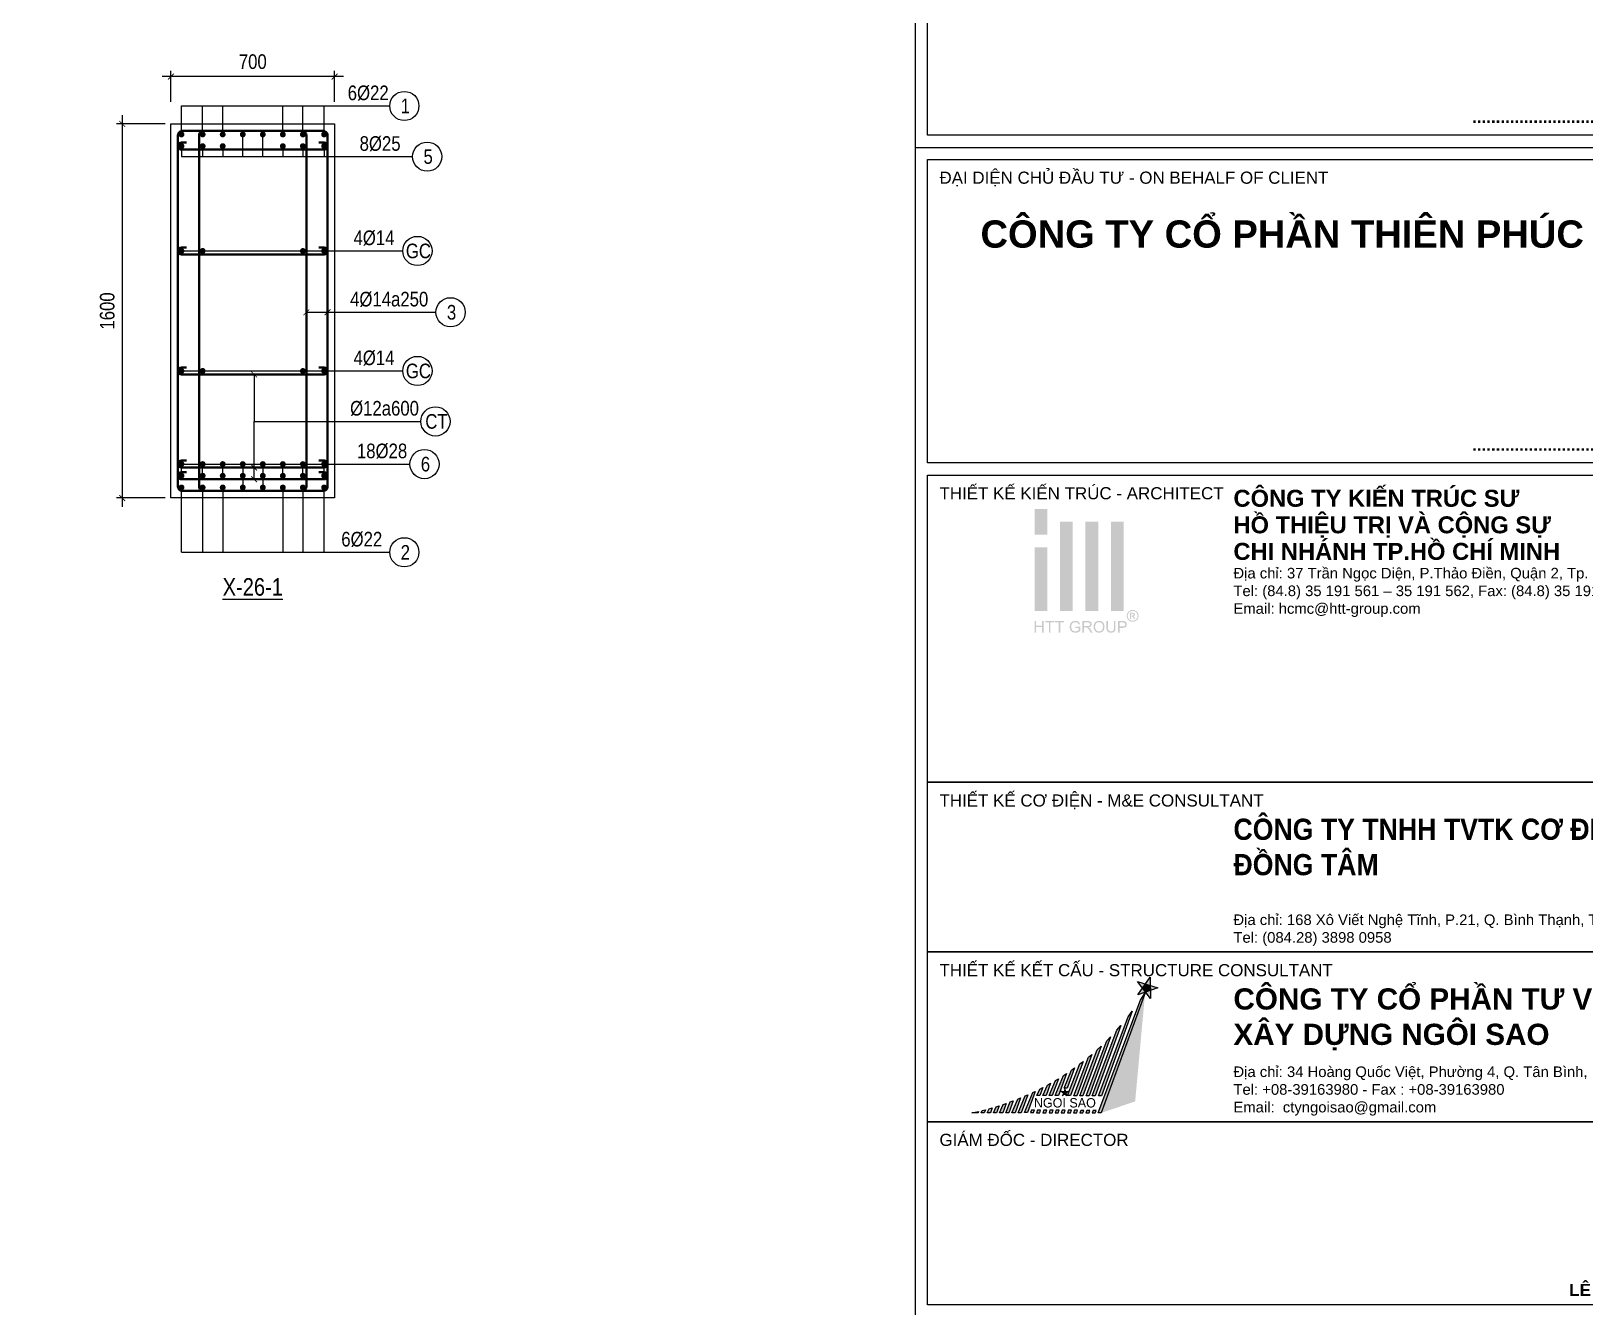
# Model space of a CAD drawing. Header units: millimetres. Extents: x 3014920 to 3563667, y -1638653 to -1356471.
# Drawn here: x 3403275 to 3409919, y -1595328 to -1589871 of the extents above; entities that cross this region are included whole.
import ezdxf
from ezdxf.enums import TextEntityAlignment as Align
from ezdxf.xclip import XClip

# ---------------------------------------------------------------- set-up
doc = ezdxf.new("R2010")
doc.units = ezdxf.units.MM
doc.header["$MEASUREMENT"] = 0
doc.header["$XCLIPFRAME"] = 0
doc.header["$PDMODE"] = 2
doc.linetypes.add('HIDDEN', pattern=[0.375, 0.25, -0.125])
doc.layers.get('0').update_dxf_attribs({"lineweight": 9})
doc.layers.get('Defpoints').update_dxf_attribs({"color": 10, "lineweight": 0})
for name, color, linetype, lineweight in [('CDAI', 21, 'Continuous', 40), ('CTHEP', 50, 'Continuous', 50), ('DBAO', 90, 'Continuous', 13), ('DGIONG', 130, 'Continuous', 13), ('KTH', 154, 'Continuous', 9), ('Net khuat', 8, 'HIDDEN', 13), ('TEXT', 7, 'Continuous', 15)]:
    doc.layers.add(name, color=color, linetype=linetype, lineweight=lineweight)
doc.layers.add('CHG_XX_Khung ten$0$A1 BORDER$0$DGIONG', color=7, linetype='Continuous', lineweight=13, true_color=0x29ffff)
doc.layers.add('CHG_XX_Khung ten$0$A1 BORDER$0$STICK', color=7, linetype='Continuous', lineweight=9, true_color=0xe60000)
doc.styles.add('CHG_XX_Khung ten$0$A1 BORDER$0$ARIAL', font='arial.ttf')
doc.styles.add('CHG_XX_Khung ten$0$A1 BORDER$0$Arial - Bold', font='arialbd.ttf', dxfattribs={"height": 2.5})
doc.styles.add('CHG_XX_Khung ten$0$A1 BORDER$0$Star-AvoBold', font='VAVOB_0.TTF')
doc.styles.add('CHG_XX_Khung ten$0$A1 BORDER$0$Title Block DD$0$ARIAL', font='arial.ttf')
doc.styles.add('CHG_XX_Khung ten$0$A1 BORDER$0$Title Block DD$0$Arial - Bold', font='arialbd.ttf', dxfattribs={"height": 2.5})
doc.styles.add('CHG_XX_Khung ten$0$Arial - Bold', font='arialbd.ttf')
doc.styles.add('CHG_XX_Khung ten$0$title block pccc$0$ARIAL', font='arial.ttf')
doc.styles.add('Star-HelCon', font='VHELVCN_0.TTF')
doc.styles.add('TTP-HelCon', font='VHELVCN_0.TTF')
doc.dimstyles.new('TTP-25', dxfattribs={"dimscale": 25, "dimtxt": 2.5, "dimasz": 1, "dimexe": 1, "dimexo": 1, "dimgap": 0.09, "dimtad": 0, "dimdec": 4, "dimrnd": 1, "dimzin": 9, "dimdsep": 46, "dimtxsty": 'TTP-HelCon', "dimblk": 'ARCHTICK', "dimcen": 0.09, "dimdle": 1.5, "dimclrd": 256, "dimclre": 256, "dimclrt": 7, "dimadec": 0, "dimazin": 0, "dimtfac": 1, "dimtdec": 4, "dimtmove": 0, "dimatfit": 3, "dimldrblk": 'ARCHTICK', "dimfxl": 1, "dimtvp": 1, "dimtolj": 1, "dimtzin": 0, "dimarcsym": 0})

# ---------------------------------------------------------------- blocks, each defined once
blk = doc.blocks.new('_ArchTick')
at = {"color": 0, "linetype": 'ByBlock', "const_width": 0.15}
blk.add_lwpolyline([(-0.5, -0.5), (0.5, 0.5)], dxfattribs=at)
blk = doc.blocks.new('*D31')
at = {"layer": 'Defpoints', "color": 0, "ltscale": 500, "transparency": 16777216}
for p in [(3403872.9, -1590268.1), (3403664.7, -1591868.1), (3403872.9, -1591868.1)]:
    blk.add_point(p, dxfattribs=at)
at = {"layer": 'KTH', "lineweight": -2, "ltscale": 500, "transparency": 16777216}
for p, q in [((3403664.7, -1590230.6), (3403664.7, -1591905.6)), ((3403847.9, -1590268.1), (3403639.7, -1590268.1)), ((3403847.9, -1591868.1), (3403639.7, -1591868.1))]:
    blk.add_line(p, q, dxfattribs=at)
at = {"layer": 'KTH', "lineweight": -2, "ltscale": 500, "transparency": 16777216, "xscale": 25, "yscale": 25, "zscale": 25}
for p, rotation in [((3403664.7, -1590268.1), 90), ((3403664.7, -1591868.1), 270)]:
    blk.add_blockref('_ArchTick', p, dxfattribs=dict(at, rotation=rotation))
at = {"layer": 'KTH', "color": 7, "ltscale": 500, "transparency": 16777216, "insert": (3403600.8, -1591068.1), "char_height": 62.5, "attachment_point": 5, "rotation": 90, "style": 'TTP-HelCon'}
blk.add_mtext('\\A1;1600', dxfattribs=at)
blk = doc.blocks.new('*D32')
at = {"layer": 'Defpoints', "color": 0, "ltscale": 500, "transparency": 16777216}
for p in [(3403872.9, -1590065.8), (3403872.9, -1590199.1), (3404572.9, -1590199.1)]:
    blk.add_point(p, dxfattribs=at)
at = {"layer": 'KTH', "lineweight": -2, "ltscale": 500, "transparency": 16777216}
for p, q in [((3404610.4, -1590065.8), (3403835.4, -1590065.8)), ((3403872.9, -1590174.1), (3403872.9, -1590040.8)), ((3404572.9, -1590174.1), (3404572.9, -1590040.8))]:
    blk.add_line(p, q, dxfattribs=at)
at = {"layer": 'KTH', "lineweight": -2, "ltscale": 500, "transparency": 16777216, "xscale": 25, "yscale": 25, "zscale": 25, "rotation": 180}
blk.add_blockref('_ArchTick', (3403872.9, -1590065.8), dxfattribs=at)
at = {"layer": 'KTH', "lineweight": -2, "ltscale": 500, "transparency": 16777216, "xscale": 25, "yscale": 25, "zscale": 25}
blk.add_blockref('_ArchTick', (3404572.9, -1590065.8), dxfattribs=at)
at = {"layer": 'KTH', "color": 7, "ltscale": 500, "transparency": 16777216, "insert": (3404222.9, -1590002), "char_height": 62.5, "attachment_point": 5, "style": 'TTP-HelCon'}
blk.add_mtext('\\A1;700', dxfattribs=at)
blk = doc.blocks.new('*D1382')
at = {"layer": 'Defpoints', "color": 0, "transparency": 16777216}
for p in [(11800, -2475), (21300, -2475), (11800, -2675)]:
    blk.add_point(p, dxfattribs=at)
at = {"layer": 'KTH', "lineweight": -2, "transparency": 16777216}
for p, q in [((11800, -2500), (11800, -2700)), ((21300, -2500), (21300, -2700)), ((21337.5, -2675), (11762.5, -2675))]:
    blk.add_line(p, q, dxfattribs=at)
at = {"layer": 'KTH', "lineweight": -2, "transparency": 16777216, "xscale": 25, "yscale": 25, "zscale": 25, "rotation": 180}
blk.add_blockref('_ArchTick', (11800, -2675), dxfattribs=at)
at = {"layer": 'KTH', "lineweight": -2, "transparency": 16777216, "xscale": 25, "yscale": 25, "zscale": 25}
blk.add_blockref('_ArchTick', (21300, -2675), dxfattribs=at)
at = {"layer": 'KTH', "color": 7, "transparency": 16777216, "insert": (16550, -2611.2), "char_height": 62.5, "attachment_point": 5, "style": 'TTP-HelCon'}
blk.add_mtext('\\A1;9500', dxfattribs=at)
blk = doc.blocks.new('*D1393')
at = {"layer": 'Defpoints', "color": 0, "transparency": 16777216}
for p in [(29574.8, -1124), (31324.8, -1124), (29574.8, -1321.1)]:
    blk.add_point(p, dxfattribs=at)
at = {"layer": 'KTH', "lineweight": -2, "transparency": 16777216}
for p, q in [((29574.8, -1149), (29574.8, -1346.1)), ((31324.8, -1149), (31324.8, -1346.1)), ((31362.3, -1321.1), (29537.3, -1321.1))]:
    blk.add_line(p, q, dxfattribs=at)
at = {"layer": 'KTH', "lineweight": -2, "transparency": 16777216, "xscale": 25, "yscale": 25, "zscale": 25, "rotation": 180}
blk.add_blockref('_ArchTick', (29574.8, -1321.1), dxfattribs=at)
at = {"layer": 'KTH', "lineweight": -2, "transparency": 16777216, "xscale": 25, "yscale": 25, "zscale": 25}
blk.add_blockref('_ArchTick', (31324.8, -1321.1), dxfattribs=at)
at = {"layer": 'KTH', "color": 7, "transparency": 16777216, "insert": (30449.8, -1251.2), "char_height": 62.5, "attachment_point": 5, "style": 'TTP-HelCon'}
blk.add_mtext('\\A1;6Þ14a250-3', dxfattribs=at)
blk = doc.blocks.new('CHG_XX_Khung ten$0$A1 BORDER$0$HTT-Logo')
at = {"true_color": 0x134fb3}
h = blk.add_hatch(color=154, dxfattribs=at)
h.paths.add_polyline_path([(3, 29.1), (0, 29.1), (0, 23.1), (3, 23.1)])
h.paths.add_polyline_path([(3, 20.1), (0, 20.1), (0, 5.1), (3, 5.1)])
h.paths.add_polyline_path([(9, 26.1), (6, 26.1), (6, 5.1), (9, 5.1)])
h.paths.add_polyline_path([(15, 26.1), (12, 26.1), (12, 5.1), (15, 5.1)])
h.paths.add_polyline_path([(21, 26.1), (18, 26.1), (18, 5.1), (21, 5.1)])
h.paths.add_polyline_path([(2.12, 2.7), (1.76, 2.7), (1.76, 1.59), (0.36, 1.59), (0.36, 2.7), (0, 2.7), (0, 0), (0.36, 0), (0.36, 1.27), (1.76, 1.27), (1.76, 0), (2.12, 0)])
h.paths.add_polyline_path([(4.65, 2.7), (2.51, 2.7), (2.51, 2.38), (3.4, 2.38), (3.4, 0), (3.76, 0), (3.76, 2.38), (4.65, 2.38)])
h.paths.add_polyline_path([(6.95, 2.7), (4.81, 2.7), (4.81, 2.38), (5.7, 2.38), (5.7, 0), (6.06, 0), (6.06, 2.38), (6.95, 2.38)])
h.paths.add_polyline_path([(8.64, 1.36), (8.64, 1.41), (8.66, 1.58), (8.69, 1.75), (8.75, 1.9), (8.81, 2.03), (8.92, 2.17), (9.05, 2.28), (9.2, 2.37), (9.29, 2.39), (9.45, 2.43), (9.65, 2.44), (9.84, 2.42), (10, 2.37), (10.14, 2.29), (10.26, 2.18), (10.34, 2.03), (10.41, 1.86), (10.73, 1.95), (10.68, 2.11), (10.61, 2.26), (10.53, 2.39), (10.45, 2.47), (10.31, 2.57), (10.16, 2.65), (10.13, 2.66), (9.97, 2.71), (9.8, 2.74), (9.63, 2.75), (9.55, 2.74), (9.38, 2.73), (9.21, 2.7), (9.06, 2.65), (8.91, 2.58), (8.88, 2.56), (8.75, 2.47), (8.63, 2.36), (8.53, 2.23), (8.44, 2.07), (8.41, 1.99), (8.35, 1.84), (8.31, 1.68), (8.28, 1.51), (8.27, 1.34), (8.28, 1.26), (8.29, 1.09), (8.32, 0.92), (8.38, 0.77), (8.44, 0.62), (8.46, 0.58), (8.55, 0.44), (8.66, 0.32), (8.79, 0.21), (8.93, 0.12), (9, 0.09), (9.15, 0.03), (9.31, -0.01), (9.48, -0.04), (9.65, -0.05), (9.73, -0.04), (9.9, -0.03), (10.07, 0.01), (10.23, 0.06), (10.34, 0.11), (10.48, 0.18), (10.63, 0.27), (10.77, 0.38), (10.77, 1.38), (9.63, 1.38), (9.63, 1.06), (10.42, 1.06), (10.42, 0.56), (10.39, 0.53), (10.26, 0.45), (10.09, 0.37), (9.96, 0.32), (9.8, 0.29), (9.63, 0.28), (9.62, 0.28), (9.45, 0.29), (9.28, 0.33), (9.12, 0.4), (8.97, 0.49), (8.86, 0.61), (8.77, 0.75), (8.73, 0.85), (8.68, 1), (8.65, 1.17)])
h.paths.add_polyline_path([(13.16, 1.39), (13.28, 1.48), (13.3, 1.51), (13.39, 1.64), (13.44, 1.79), (13.46, 1.96), (13.46, 2.06), (13.42, 2.22), (13.35, 2.37), (13.31, 2.43), (13.19, 2.55), (13.05, 2.63), (13.01, 2.64), (12.87, 2.67), (12.7, 2.69), (12.5, 2.7), (11.3, 2.7), (11.3, 0), (11.66, 0), (11.66, 1.2), (12.07, 1.2), (12.11, 1.2), (12.28, 1.19), (12.44, 1.11), (12.49, 1.07), (12.62, 0.93), (12.67, 0.86), (12.77, 0.73), (12.88, 0.56), (13.23, 0), (13.68, 0), (13.21, 0.73), (13.13, 0.85), (13.03, 0.98), (12.92, 1.09), (12.86, 1.14), (12.7, 1.23), (12.86, 1.26), (13.03, 1.31)])
h.paths.add_polyline_path([(11.66, 1.51), (11.66, 2.4), (12.51, 2.4), (12.67, 2.39), (12.83, 2.35), (12.97, 2.27), (13.06, 2.13), (13.09, 1.96), (13.08, 1.87), (13.02, 1.72), (12.96, 1.64), (12.8, 1.55), (12.62, 1.52), (12.43, 1.51)], flags=16)
h.paths.add_polyline_path([(16.49, 1.43), (16.48, 1.6), (16.44, 1.77), (16.4, 1.92), (16.34, 2.07), (16.33, 2.09), (16.24, 2.23), (16.14, 2.36), (16.02, 2.47), (15.88, 2.57), (15.85, 2.59), (15.7, 2.66), (15.54, 2.71), (15.38, 2.74), (15.2, 2.75), (15.15, 2.75), (14.98, 2.73), (14.82, 2.7), (14.66, 2.64), (14.52, 2.57), (14.39, 2.48), (14.27, 2.37), (14.18, 2.26), (14.1, 2.14), (14.03, 2), (13.98, 1.84), (13.94, 1.68), (13.92, 1.5), (13.91, 1.31), (13.91, 1.29), (13.92, 1.12), (13.95, 0.96), (14, 0.8), (14.07, 0.64), (14.07, 0.62), (14.16, 0.48), (14.26, 0.35), (14.38, 0.23), (14.52, 0.14), (14.56, 0.12), (14.71, 0.04), (14.86, -0.01), (15.03, -0.04), (15.2, -0.05), (15.21, -0.05), (15.38, -0.03), (15.55, 0), (15.7, 0.05), (15.86, 0.12), (15.87, 0.13), (16.01, 0.22), (16.13, 0.33), (16.24, 0.46), (16.33, 0.61), (16.36, 0.69), (16.42, 0.84), (16.46, 1), (16.48, 1.17), (16.49, 1.35)])
h.paths.add_polyline_path([(14.28, 1.45), (14.3, 1.64), (14.34, 1.81), (14.4, 1.95), (14.47, 2.08), (14.57, 2.2), (14.73, 2.32), (14.88, 2.38), (15.04, 2.43), (15.21, 2.44), (15.38, 2.42), (15.54, 2.38), (15.69, 2.31), (15.82, 2.2), (15.93, 2.07), (16.01, 1.93), (16.04, 1.85), (16.09, 1.7), (16.12, 1.53), (16.12, 1.32), (16.11, 1.12), (16.08, 0.95), (16.03, 0.79), (15.96, 0.66), (15.86, 0.54), (15.8, 0.48), (15.67, 0.38), (15.53, 0.32), (15.37, 0.27), (15.2, 0.26), (15.12, 0.26), (14.95, 0.29), (14.8, 0.35), (14.67, 0.43), (14.54, 0.54), (14.45, 0.66), (14.37, 0.8), (14.32, 0.95), (14.29, 1.12), (14.28, 1.31)], flags=16)
h.paths.add_polyline_path([(17.31, 2.7), (16.96, 2.7), (16.96, 1.12), (16.96, 0.93), (16.98, 0.75), (17.02, 0.6), (17.06, 0.46), (17.07, 0.44), (17.15, 0.3), (17.27, 0.18), (17.4, 0.08), (17.51, 0.03), (17.67, -0.01), (17.84, -0.04), (18.02, -0.05), (18.2, -0.04), (18.37, -0.01), (18.52, 0.04), (18.66, 0.1), (18.68, 0.12), (18.81, 0.22), (18.91, 0.35), (18.99, 0.49), (19.02, 0.61), (19.06, 0.76), (19.07, 0.94), (19.08, 1.14), (19.08, 2.7), (18.72, 2.7), (18.72, 1.14), (18.72, 1.06), (18.71, 0.86), (18.68, 0.69), (18.62, 0.55), (18.55, 0.45), (18.49, 0.4), (18.36, 0.33), (18.19, 0.29), (17.99, 0.28), (17.92, 0.28), (17.75, 0.31), (17.6, 0.37), (17.46, 0.48), (17.38, 0.63), (17.34, 0.77), (17.32, 0.94), (17.31, 1.14)])
h.paths.add_polyline_path([(21.42, 1.25), (21.52, 1.34), (21.6, 1.45), (21.67, 1.59), (21.72, 1.75), (21.73, 1.92), (21.73, 1.97), (21.71, 2.13), (21.65, 2.29), (21.56, 2.44), (21.44, 2.55), (21.42, 2.56), (21.27, 2.63), (21.1, 2.67), (21.05, 2.68), (20.89, 2.7), (20.69, 2.7), (19.67, 2.7), (19.67, 0), (20.03, 0), (20.03, 1.1), (20.72, 1.1), (20.76, 1.1), (20.96, 1.11), (21.14, 1.14), (21.29, 1.19)])
h.paths.add_polyline_path([(20.03, 1.42), (20.03, 2.38), (20.72, 2.38), (20.93, 2.37), (21.06, 2.36), (21.16, 2.31), (21.28, 2.2), (21.34, 2.08), (21.37, 1.91), (21.36, 1.82), (21.31, 1.67), (21.22, 1.54), (21.09, 1.47), (20.93, 1.43), (20.73, 1.42)], flags=16)
h.paths.add_polyline_path([(23.87, 2.76), (24.01, 2.85), (24.13, 2.96), (24.24, 3.09), (24.33, 3.24), (24.35, 3.28), (24.42, 3.44), (24.47, 3.6), (24.5, 3.76), (24.51, 3.93), (24.51, 3.98), (24.49, 4.15), (24.46, 4.31), (24.4, 4.47), (24.33, 4.62), (24.29, 4.69), (24.19, 4.82), (24.08, 4.94), (23.95, 5.05), (23.81, 5.14), (23.77, 5.16), (23.61, 5.23), (23.45, 5.28), (23.29, 5.31), (23.12, 5.32), (23.08, 5.31), (22.92, 5.3), (22.76, 5.27), (22.6, 5.21), (22.44, 5.14), (22.38, 5.1), (22.24, 5.01), (22.12, 4.89), (22.01, 4.77), (21.92, 4.62), (21.89, 4.57), (21.82, 4.41), (21.77, 4.25), (21.74, 4.09), (21.73, 3.93), (21.73, 3.87), (21.75, 3.71), (21.79, 3.55), (21.84, 3.39), (21.92, 3.24), (21.95, 3.18), (22.05, 3.04), (22.16, 2.92), (22.29, 2.81), (22.43, 2.72), (22.48, 2.7), (22.64, 2.63), (22.79, 2.58), (22.96, 2.55), (23.12, 2.54), (23.18, 2.54), (23.34, 2.55), (23.5, 2.59), (23.66, 2.65), (23.82, 2.72)])
h.paths.add_polyline_path([(22.55, 2.92), (22.45, 2.98), (22.32, 3.09), (22.21, 3.21), (22.12, 3.35), (22.07, 3.44), (22.01, 3.6), (21.98, 3.76), (21.96, 3.93), (21.97, 4.03), (22, 4.19), (22.05, 4.35), (22.12, 4.51), (22.18, 4.61), (22.29, 4.73), (22.41, 4.85), (22.56, 4.94), (22.64, 4.98), (22.8, 5.04), (22.96, 5.07), (23.12, 5.09), (23.21, 5.08), (23.37, 5.06), (23.53, 5.01), (23.69, 4.94), (23.79, 4.88), (23.92, 4.77), (24.03, 4.65), (24.13, 4.51), (24.17, 4.41), (24.23, 4.25), (24.27, 4.09), (24.28, 3.93), (24.28, 3.83), (24.25, 3.67), (24.2, 3.51), (24.13, 3.35), (24.07, 3.25), (23.96, 3.13), (23.84, 3.01), (23.7, 2.92), (23.61, 2.87), (23.45, 2.81), (23.29, 2.78), (23.12, 2.77), (23.02, 2.77), (22.86, 2.8), (22.7, 2.85)], flags=16)
h.paths.add_polyline_path([(22.51, 3.16), (22.51, 4.65), (23.03, 4.65), (23.23, 4.64), (23.4, 4.62), (23.55, 4.52), (23.6, 4.47), (23.66, 4.31), (23.67, 4.25), (23.64, 4.09), (23.55, 3.96), (23.42, 3.87), (23.24, 3.82), (23.37, 3.75), (23.46, 3.64), (23.57, 3.47), (23.77, 3.16), (23.47, 3.16), (23.34, 3.39), (23.23, 3.58), (23.14, 3.7), (23.09, 3.74), (22.94, 3.79), (22.9, 3.79), (22.76, 3.79), (22.76, 3.16)], flags=0)
h.paths.add_polyline_path([(22.76, 4), (22.76, 4.45), (23.03, 4.45), (23.13, 4.45), (23.27, 4.42), (23.37, 4.35), (23.41, 4.21), (23.33, 4.06), (23.24, 4.02), (23.05, 4)], flags=0)
blk = doc.blocks.new('CHG_XX_Khung ten')
at = {"layer": 'CHG_XX_Khung ten$0$A1 BORDER$0$DGIONG'}
h = blk.add_hatch(color=256, dxfattribs=at)
h.paths.add_polyline_path([(724.94, 283.19), (724.15, 281.97), (717.19, 263.38), (717.7, 263.38)])
h.paths.add_polyline_path([(722.81, 280.17), (722.1, 279.22), (717.21, 266.21), (717.72, 266.21)], flags=17)
h.paths.add_polyline_path([(720.93, 277.8), (720.27, 277.04), (716.19, 266.22), (716.7, 266.22)])
h.paths.add_polyline_path([(719.23, 275.93), (718.6, 275.29), (715.18, 266.22), (715.69, 266.22)])
h.paths.add_polyline_path([(717.65, 274.38), (717.03, 273.81), (714.16, 266.22), (714.67, 266.22)])
h.paths.add_polyline_path([(716.14, 273.03), (715.61, 272.59), (713.15, 266.22), (713.66, 266.22)])
h.paths.add_polyline_path([(714.69, 271.86), (714.17, 271.45), (712.13, 266.23), (712.64, 266.23)])
h.paths.add_polyline_path([(713.29, 270.81), (712.76, 270.43), (711.57, 267.46), (712.07, 267.47)])
h.paths.add_polyline_path([(710.1, 266.23), (710.61, 266.24), (711.93, 269.87), (711.48, 269.56)])
h.paths.add_polyline_path([(710.61, 269.02), (710.13, 268.73), (709.08, 266.24), (709.59, 266.24)])
h.paths.add_polyline_path([(709.31, 268.26), (708.82, 267.97), (708.07, 266.24), (708.58, 266.24)])
h.paths.add_polyline_path([(708.04, 267.56), (707.54, 267.3), (707.05, 266.25), (707.56, 266.25)])
h.paths.add_polyline_path([(716.84, 263.8), (716.33, 263.8), (716.18, 263.38), (716.69, 263.38)])
h.paths.add_polyline_path([(715.67, 263.39), (715.82, 263.8), (715.32, 263.8), (715.16, 263.39)])
h.paths.add_polyline_path([(714.15, 263.39), (714.65, 263.39), (714.8, 263.8), (714.3, 263.8)])
h.paths.add_polyline_path([(713.13, 263.39), (713.64, 263.4), (713.79, 263.81), (713.28, 263.81)])
h.paths.add_polyline_path([(712.77, 263.81), (712.27, 263.81), (712.11, 263.39), (712.62, 263.4)])
h.paths.add_polyline_path([(711.25, 263.81), (711.1, 263.4), (711.61, 263.4), (711.76, 263.81)])
h.paths.add_polyline_path([(710.59, 263.4), (710.74, 263.82), (710.24, 263.82), (710.08, 263.4)])
h.paths.add_polyline_path([(709.73, 263.82), (709.22, 263.82), (709.07, 263.41), (709.57, 263.41)])
h.paths.add_polyline_path([(708.71, 263.82), (708.21, 263.82), (708.05, 263.41), (708.56, 263.41)])
h.paths.add_polyline_path([(707.54, 263.41), (707.69, 263.83), (707.19, 263.83), (707.03, 263.41)])
h.paths.add_polyline_path([(706.68, 263.83), (706.17, 263.83), (706.02, 263.42), (706.53, 263.42)])
h.paths.add_polyline_path([(705, 263.42), (705.51, 263.42), (706.79, 266.93), (706.4, 266.74)])
h.paths.add_polyline_path([(703.97, 263.37), (704.48, 263.37), (705.57, 266.36), (705.14, 266.17)])
h.paths.add_polyline_path([(704.36, 265.84), (703.91, 265.65), (702.96, 263.38), (703.46, 263.38)])
h.paths.add_polyline_path([(703.17, 265.37), (702.69, 265.19), (701.94, 263.38), (702.45, 263.38)])
h.paths.add_polyline_path([(702, 264.94), (701.5, 264.77), (700.92, 263.38), (701.43, 263.38)])
h.paths.add_polyline_path([(700.84, 264.56), (700.33, 264.4), (699.91, 263.39), (700.42, 263.39)])
h.paths.add_polyline_path([(699.7, 264.21), (699.18, 264.06), (698.89, 263.39), (699.4, 263.39)])
h.paths.add_polyline_path([(698.57, 263.9), (698.04, 263.77), (697.87, 263.38), (698.38, 263.39)])
h.paths.add_polyline_path([(697.37, 263.39), (697.45, 263.63), (696.91, 263.51), (696.35, 263.38)])
blk.add_hatch(color=256, dxfattribs=at).paths.add_polyline_path([(724.92, 283.21), (717.68, 263.38), (723.28, 265.27)])
at = {"layer": 'CHG_XX_Khung ten$0$A1 BORDER$0$STICK'}
for points in [[(723.71, 282.88), (725.74, 285.75), (725.8, 282.26), (723.67, 285.06), (727.02, 284.03)], [(725.76, 284.41), (724.96, 284.66), (724.49, 283.98), (724.99, 283.32), (725.77, 283.6)], [(711.25, 266.22), (711.64, 267.39), (712.01, 266.22), (711.02, 266.95), (712.24, 266.93)], [(711.87, 266.67), (711.78, 266.94), (711.49, 266.94), (711.4, 266.67), (711.63, 266.5)]]:
    blk.add_hatch(color=256, dxfattribs=at).paths.add_polyline_path(points)
for p, q in [((687, 577), (687, 17)), ((687, 422.69), (824, 422.69))]:
    blk.add_line(p, q)
at = {"linetype": 'Continuous'}
for points in [[(689, 471), (822, 471), (822, 424.69), (689, 424.69)], [(689, 368.62), (822, 368.62), (822, 317.93), (689, 317.93)], [(689, 317.93), (822, 317.93), (822, 289.93), (689, 289.93)], [(689, 289.93), (822, 289.93), (822, 261.93), (689, 261.93)]]:
    blk.add_lwpolyline(points, close=True, dxfattribs=at)
at = {"color": 9, "linetype": 'Continuous'}
blk.add_lwpolyline([(689, 261.93), (822, 261.93), (822, 231.73), (689, 231.73)], close=True, dxfattribs=at)
at = {"layer": 'CHG_XX_Khung ten$0$A1 BORDER$0$DGIONG'}
for points in [[(724.94, 283.19), (717.7, 263.38), (717.19, 263.38), (724.15, 281.97), (724.94, 283.19)], [(722.81, 280.17), (717.72, 266.21), (717.21, 266.21), (722.1, 279.22), (722.81, 280.17)], [(720.93, 277.8), (716.7, 266.22), (716.19, 266.22), (720.27, 277.04), (720.93, 277.8)], [(717.65, 274.38), (714.67, 266.22), (714.16, 266.22), (717.03, 273.81), (717.65, 274.38)], [(719.23, 275.93), (715.69, 266.22), (715.18, 266.22), (718.6, 275.29), (719.23, 275.93)], [(714.69, 271.86), (712.64, 266.23), (712.13, 266.23), (714.17, 271.45), (714.69, 271.86)], [(716.14, 273.03), (713.66, 266.22), (713.15, 266.22), (715.61, 272.59), (716.14, 273.03)], [(711.93, 269.87), (710.61, 266.24), (710.1, 266.23), (711.48, 269.56), (711.93, 269.87)], [(713.29, 270.81), (712.07, 267.47), (711.57, 267.46), (712.76, 270.43), (713.29, 270.81)], [(706.79, 266.93), (705.51, 263.42), (705, 263.42), (706.4, 266.74), (706.79, 266.93)], [(708.04, 267.56), (707.56, 266.25), (707.05, 266.25), (707.54, 267.3), (708.04, 267.56)], [(709.31, 268.26), (708.58, 266.24), (708.07, 266.24), (708.82, 267.97), (709.31, 268.26)], [(710.61, 269.02), (709.59, 266.24), (709.08, 266.24), (710.13, 268.73), (710.61, 269.02)], [(699.7, 264.21), (699.4, 263.39), (698.89, 263.39), (699.18, 264.06), (699.7, 264.21)], [(700.84, 264.56), (700.42, 263.39), (699.91, 263.39), (700.33, 264.4), (700.84, 264.56)], [(702, 264.94), (701.43, 263.38), (700.92, 263.38), (701.5, 264.77), (702, 264.94)], [(703.17, 265.37), (702.45, 263.38), (701.94, 263.38), (702.69, 265.19), (703.17, 265.37)], [(704.36, 265.84), (703.46, 263.38), (702.96, 263.38), (703.91, 265.65), (704.36, 265.84)], [(705.57, 266.36), (704.48, 263.37), (703.97, 263.37), (705.14, 266.17), (705.57, 266.36)], [(697.45, 263.63), (697.37, 263.39), (696.35, 263.38), (696.91, 263.51), (697.45, 263.63)], [(698.57, 263.9), (698.38, 263.39), (697.87, 263.38), (698.04, 263.77), (698.57, 263.9)]]:
    blk.add_lwpolyline(points, dxfattribs=at)
for points in [[(706.53, 263.42), (706.68, 263.83), (706.17, 263.83), (706.02, 263.42)], [(707.54, 263.41), (707.69, 263.83), (707.19, 263.83), (707.03, 263.41)], [(708.56, 263.41), (708.71, 263.82), (708.21, 263.82), (708.05, 263.41)], [(709.57, 263.41), (709.73, 263.82), (709.22, 263.82), (709.07, 263.41)], [(710.59, 263.4), (710.74, 263.82), (710.24, 263.82), (710.08, 263.4)], [(711.61, 263.4), (711.76, 263.81), (711.25, 263.81), (711.1, 263.4)], [(712.62, 263.4), (712.77, 263.81), (712.27, 263.81), (712.11, 263.39)], [(713.64, 263.4), (713.79, 263.81), (713.28, 263.81), (713.13, 263.39)], [(714.65, 263.39), (714.8, 263.8), (714.3, 263.8), (714.15, 263.39)], [(715.67, 263.39), (715.82, 263.8), (715.32, 263.8), (715.16, 263.39)], [(716.69, 263.38), (716.84, 263.8), (716.33, 263.8), (716.18, 263.38)]]:
    blk.add_lwpolyline(points, close=True, dxfattribs=at)
at = {"layer": 'CHG_XX_Khung ten$0$A1 BORDER$0$STICK'}
for p, q in [((723.67, 285.06), (727.02, 284.03)), ((725.8, 282.26), (723.67, 285.06)), ((723.71, 282.88), (725.74, 285.75)), ((725.74, 285.75), (725.8, 282.26)), ((727.02, 284.03), (723.71, 282.88)), ((711.02, 266.95), (712.24, 266.93)), ((712.01, 266.22), (711.02, 266.95)), ((712.24, 266.93), (711.25, 266.22)), ((711.64, 267.39), (712.01, 266.22))]:
    blk.add_line(p, q, dxfattribs=at)
at = {"xscale": 0.7, "yscale": 0.7, "zscale": 0.7}
blk.add_blockref('CHG_XX_Khung ten$0$A1 BORDER$0$HTT-Logo', (706.68, 342.64), dxfattribs=at)
for s, height, style, p in [('.....................................................', 2, 'CHG_XX_Khung ten$0$A1 BORDER$0$Title Block DD$0$Arial - Bold', (820, 427.69)), ('.....................................................', 2, 'CHG_XX_Khung ten$0$A1 BORDER$0$Title Block DD$0$Arial - Bold', (820, 373.62)), ('LÊ VĂN ĐỨC NHÂN', 2.0073, 'CHG_XX_Khung ten$0$Arial - Bold', (821.19, 234.17))]:
    blk.add_text(s, height=height, dxfattribs=dict(style=style)).set_placement(p, align=Align.MIDDLE_RIGHT)
for s, style, p in [('ĐẠI DIỆN CHỦ ĐẦU TƯ - ON BEHALF OF CLIENT ', 'CHG_XX_Khung ten$0$A1 BORDER$0$Title Block DD$0$ARIAL', (691, 417.69)), ('THIẾT KẾ KIẾN TRÚC - ARCHITECT', 'CHG_XX_Khung ten$0$A1 BORDER$0$ARIAL', (691, 365.62)), ('THIẾT KẾ CƠ ĐIỆN - M&E CONSULTANT', 'CHG_XX_Khung ten$0$A1 BORDER$0$ARIAL', (691, 314.93)), ('THIẾT KẾ KẾT CẤU - STRUCTURE CONSULTANT', 'CHG_XX_Khung ten$0$A1 BORDER$0$ARIAL', (691, 286.93)), ('GIÁM ĐỐC - DIRECTOR', 'CHG_XX_Khung ten$0$title block pccc$0$ARIAL', (691, 258.93))]:
    blk.add_text(s, height=2, dxfattribs=dict(style=style)).set_placement(p, align=Align.MIDDLE_LEFT)
at = {"ltscale": 10, "insert": (755.91, 410.64), "char_height": 4.5, "width": 121.2929, "attachment_point": 2, "style": 'CHG_XX_Khung ten$0$A1 BORDER$0$Title Block DD$0$Arial - Bold', "bg_fill": 2}
blk.add_mtext('CÔNG TY CỔ PHẦN THIÊN PHÚC ĐIỀN', dxfattribs=at)
at = {"ltscale": 10, "insert": (739.49, 366.19), "char_height": 2.8, "width": 76.248, "attachment_point": 1, "line_spacing_factor": 0.938532, "style": 'CHG_XX_Khung ten$0$A1 BORDER$0$Arial - Bold'}
blk.add_mtext('CÔNG TY KIẾN TRÚC SƯ\\PHỒ THIỆU TRỊ VÀ CỘNG SỰ\\PCHI NHÁNH TP.HỒ CHÍ MINH', dxfattribs=at)
at = {"ltscale": 10}
for s, insert, char_height, width, attachment_point, style in [('Địa chỉ: 37 Trần Ngọc Diện, P.Thảo Điền, Quận 2, Tp. HCM\\PTel: (84.8) 35 191 561 – 35 191 562, Fax: (84.8) 35 191 563\\PEmail: hcmc@htt-group.com', (739.49, 345.2), 1.75, 83.001, 7, 'CHG_XX_Khung ten$0$A1 BORDER$0$ARIAL'), ('{\\W0.9;CÔNG TY TNHH TVTK CƠ ĐIỆN \\PĐỒNG TÂM}', (739.49, 311.93), 3.5, 76.248, 1, 'CHG_XX_Khung ten$0$A1 BORDER$0$Arial - Bold'), ('\\pt8.75;Địa chỉ: 168 Xô Viết Nghệ Tĩnh, P.21, Q. Bình Thạnh, Tp. HCM \\P\\ptz;Tel: (084.28) 3898 0958', (739.49, 290.93), 1.75, 83.001, 7, 'CHG_XX_Khung ten$0$A1 BORDER$0$ARIAL'), ('CÔNG TY CỔ PHẦN TƯ VẤN \\PXÂY DỰNG NGÔI SAO', (739.49, 283.93), 3.5, 76.248, 1, 'CHG_XX_Khung ten$0$A1 BORDER$0$Arial - Bold'), ('Địa chỉ: 34 Hoàng Quốc Việt, Phường 4, Q. Tân Bình,  Tp. HCM\\PTel: +08-39163980 - Fax : +08-39163980 \\PEmail:  ctyngoisao@gmail.com', (739.49, 262.93), 1.75, 83.001, 7, 'CHG_XX_Khung ten$0$A1 BORDER$0$ARIAL')]:
    blk.add_mtext(s, dxfattribs=dict(at, insert=insert, char_height=char_height, width=width, attachment_point=attachment_point, style=style))
at = {"layer": 'CHG_XX_Khung ten$0$A1 BORDER$0$STICK', "style": 'CHG_XX_Khung ten$0$A1 BORDER$0$Star-AvoBold', "width": 1}
blk.add_text('NGOI SAO', height=1.547, dxfattribs=at).set_placement((706.57, 264.27))
at = {"linetype": 'Continuous'}
blk.add_lwpolyline([(689, 420.69), (822, 420.69), (822, 370.62), (689, 370.62)], close=True, dxfattribs=at)
blk = doc.blocks.new('2X-31')
at = {"layer": 'CTHEP'}
blk.add_line((56669.99316, -1074.0046), (103.16431, -1074.00461), dxfattribs=at)
for points in [[(54.54176, -804.44405), (54.54176, -604.00461), (56669.99316, -604.00461), (56669.99316, -804.00461)], [(54.54176, -1544.00461), (56669.99316, -1544.0046), (56669.99316, -944.0046)], [(29574.79362, -1504.00461), (33774.79363, -1504.00461)]]:
    blk.add_lwpolyline(points, dxfattribs=at)
at = {"layer": 'DBAO', "linetype": 'Continuous'}
for p, q in [((10099.9925, -574.00461), (15825.00017, -574.00461)), ((25899.9925, -574.00461), (31499.99511, -574.00461))]:
    blk.add_line(p, q, dxfattribs=at)
at = {"layer": 'DBAO', "linetype": 'Continuous', "flags": 128}
for points in [[(15700.00016, -1574.00461), (10224.99999, -1574.00461)], [(31374.79362, -1574.00461), (26024.99999, -1574.00461)]]:
    blk.add_lwpolyline(points, dxfattribs=at)
at = {"layer": 'Net khuat', "ltscale": 250}
for p, q in [((10225, -1124.00461), (15700.00016, -1124.00461)), ((26025, -1124.00461), (31374.79362, -1124.00461))]:
    blk.add_line(p, q, dxfattribs=at)
at = {"layer": 'KTH'}
dim = blk.add_linear_dim(base=(29574.79362, -1321.14128), p1=(31324.79362, -1124.00461), p2=(29574.79362, -1124.00461), angle=180, text='6Þ14a250-3', dimstyle='TTP-25', override={"dimtmove": 1}, dxfattribs=at)
dim.commit()
dim.dimension.update_dxf_attribs({"geometry": '*D1393', "text_midpoint": (30449.79362, -1251.22461)})
dim = blk.add_linear_dim(base=(11800, -2675.00461), p1=(21300, -2475.04887), p2=(11800, -2475.04887), dimstyle='TTP-25', override={"dimtmove": 1}, dxfattribs=at)
dim.commit()
dim.dimension.update_dxf_attribs({"geometry": '*D1382', "text_midpoint": (16550, -2611.17127)})

msp = doc.modelspace()

# ---------------------------------------------------------------- linework, layer by layer
at = {"layer": 'CDAI', "elevation": 0}
for points in [[(3403921.66923, -1590298.07212), (3404524.16923, -1590298.07212, -0.4142135624), (3404542.91923, -1590316.82212), (3404542.91923, -1591819.32212, -0.4142135624), (3404524.16923, -1591838.07212), (3403921.66923, -1591838.07212, -0.4142135624), (3403902.91923, -1591819.32212), (3403902.91923, -1590316.82212, -0.4142135624)], [(3404433.45494, -1590298.07211), (3404012.38351, -1590298.07212, 0.4142135624), (3403993.63351, -1590316.82212), (3403993.63351, -1591819.32212, 0.4142135624), (3404012.38351, -1591838.07212), (3404433.45494, -1591838.07212, 0.4142135624), (3404452.20494, -1591819.32212), (3404452.20494, -1590316.82211, 0.4142135624)]]:
    msp.add_lwpolyline(points, format="xyb", close=True, dxfattribs=at)
for points in [[(3403939.83922, -1590348.07212), (3403917.91923, -1590348.07212, 0.4142135624), (3403902.91923, -1590363.07212, 0.4142135624), (3403917.91923, -1590378.07212), (3404527.91923, -1590378.07212, 0.4142135624), (3404542.91923, -1590363.07212, 0.4142135624), (3404527.91923, -1590348.07212), (3404505.99923, -1590348.07212)], [(3403939.83922, -1590796.40545), (3403917.91923, -1590796.40545, 0.4142135624), (3403902.91923, -1590811.40545, 0.4142135624), (3403917.91923, -1590826.40545), (3404527.91923, -1590826.40545, 0.4142135624), (3404542.91923, -1590811.40545, 0.4142135624), (3404527.91923, -1590796.40545), (3404505.99923, -1590796.40545)], [(3403939.83922, -1591309.73878), (3403917.91923, -1591309.73878, 0.4142135624), (3403902.91923, -1591324.73878, 0.4142135624), (3403917.91923, -1591339.73878), (3404527.91923, -1591339.73878, 0.4142135624), (3404542.91923, -1591324.73878, 0.4142135624), (3404527.91923, -1591309.73878), (3404505.99923, -1591309.73878)], [(3403939.83922, -1591708.07212), (3403917.91923, -1591708.07212, 0.4142135624), (3403902.91923, -1591723.07212, 0.4142135624), (3403917.91923, -1591738.07212), (3404527.91923, -1591738.07212, 0.4142135624), (3404542.91923, -1591723.07212, 0.4142135624), (3404527.91923, -1591708.07212), (3404505.99923, -1591708.07212)], [(3403939.83922, -1591758.07212), (3403917.91923, -1591758.07212, 0.4142135624), (3403902.91923, -1591773.07212, 0.4142135624), (3403917.91923, -1591788.07212), (3404527.91923, -1591788.07212, 0.4142135624), (3404542.91923, -1591773.07212, 0.4142135624), (3404527.91923, -1591758.07212), (3404505.99923, -1591758.07212)]]:
    msp.add_lwpolyline(points, format="xyb", dxfattribs=at)
at = {"layer": 'CTHEP', "const_width": 12.5, "elevation": 0}
for points in [[(3403911.66923, -1590313.07212, 1), (3403924.16923, -1590313.07212, 1)], [(3403911.66923, -1590363.07212, 1), (3403924.16923, -1590363.07212, 1)], [(3404002.38351, -1590313.07212, -1), (3404014.88351, -1590313.07212, -1)], [(3404002.38351, -1590363.07212, -1), (3404014.88351, -1590363.07212, -1)], [(3404088.0978, -1590313.07212, -1), (3404100.5978, -1590313.07212, -1)], [(3404088.0978, -1590363.07212, -1), (3404100.5978, -1590363.07212, -1)], [(3404173.81208, -1590313.07212, -1), (3404186.31208, -1590313.07212, -1)], [(3404272.02637, -1590313.07212, 1), (3404259.52637, -1590313.07212, 1)], [(3404357.74065, -1590313.07212, 1), (3404345.24065, -1590313.07212, 1)], [(3404357.74065, -1590363.07212, 1), (3404345.24065, -1590363.07212, 1)], [(3404443.45494, -1590313.07212, 1), (3404430.95494, -1590313.07212, 1)], [(3404443.45494, -1590363.07212, 1), (3404430.95494, -1590363.07212, 1)], [(3404521.66923, -1590313.07212, 1), (3404534.16923, -1590313.07212, 1)], [(3404521.66923, -1590363.07212, 1), (3404534.16923, -1590363.07212, 1)], [(3403911.66923, -1590811.40545, 1), (3403924.16923, -1590811.40545, 1)], [(3404002.38351, -1590811.40545, 1), (3404014.88351, -1590811.40545, 1)], [(3404430.95494, -1590811.40545, 1), (3404443.45494, -1590811.40545, 1)], [(3404521.66923, -1590811.40545, 1), (3404534.16923, -1590811.40545, 1)], [(3403911.66923, -1591324.73878, 1), (3403924.16923, -1591324.73878, 1)], [(3404002.38351, -1591324.73879, 1), (3404014.88351, -1591324.73879, 1)], [(3404430.95494, -1591324.73878, 1), (3404443.45494, -1591324.73878, 1)], [(3404521.66923, -1591324.73878, 1), (3404534.16923, -1591324.73878, 1)], [(3403911.66923, -1591723.07212, -1), (3403924.16923, -1591723.07212, -1)], [(3404002.38351, -1591723.07212, 1), (3404014.88351, -1591723.07212, 1)], [(3404088.0978, -1591723.07212, 1), (3404100.5978, -1591723.07212, 1)], [(3404173.81208, -1591723.07212, 1), (3404186.31208, -1591723.07212, 1)], [(3404272.02637, -1591723.07212, -1), (3404259.52637, -1591723.07212, -1)], [(3404357.74065, -1591723.07212, -1), (3404345.24065, -1591723.07212, -1)], [(3404443.45494, -1591723.07212, -1), (3404430.95494, -1591723.07212, -1)], [(3404521.66923, -1591723.07212, -1), (3404534.16923, -1591723.07212, -1)], [(3403911.66923, -1591773.07212, -1), (3403924.16923, -1591773.07212, -1)], [(3403911.66923, -1591823.07212, 1), (3403924.16923, -1591823.07212, 1)], [(3404002.38351, -1591773.07212, 1), (3404014.88351, -1591773.07212, 1)], [(3404002.38351, -1591823.07212, 1), (3404014.88351, -1591823.07212, 1)], [(3404088.0978, -1591773.07212, 1), (3404100.5978, -1591773.07212, 1)], [(3404088.0978, -1591823.07212, 1), (3404100.5978, -1591823.07212, 1)], [(3404173.81208, -1591773.07212, 1), (3404186.31208, -1591773.07212, 1)], [(3404173.81208, -1591823.07212, 1), (3404186.31208, -1591823.07212, 1)], [(3404272.02637, -1591773.07212, -1), (3404259.52637, -1591773.07212, -1)], [(3404272.02637, -1591823.07212, -1), (3404259.52637, -1591823.07212, -1)], [(3404357.74065, -1591773.07212, -1), (3404345.24065, -1591773.07212, -1)], [(3404357.74065, -1591823.07212, -1), (3404345.24065, -1591823.07212, -1)], [(3404443.45494, -1591773.07212, -1), (3404430.95494, -1591773.07212, -1)], [(3404443.45494, -1591823.07212, -1), (3404430.95494, -1591823.07212, -1)], [(3404521.66923, -1591773.07212, -1), (3404534.16923, -1591773.07212, -1)], [(3404521.66923, -1591823.07212, 1), (3404534.16923, -1591823.07212, 1)]]:
    msp.add_lwpolyline(points, format="xyb", close=True, dxfattribs=at)
at = {"layer": 'DBAO', "elevation": 0, "flags": 128}
for points in [[(3403872.91923, -1590268.07212), (3404572.91923, -1590268.07212)], [(3404572.91923, -1590268.07212), (3404572.91923, -1591868.07212), (3403872.91923, -1591868.07212), (3403872.91923, -1590268.07212)]]:
    msp.add_lwpolyline(points, dxfattribs=at)
at = {"layer": 'DGIONG'}
for p, q in [((3403917.91923, -1590313.07212), (3403917.91923, -1590191.32212)), ((3403917.91923, -1590191.32212), (3404808.51574, -1590191.32212)), ((3404008.63351, -1590313.07212), (3404008.63351, -1590191.32212)), ((3404094.3478, -1590313.07212), (3404094.3478, -1590191.32212)), ((3404351.49065, -1590313.07212), (3404351.49065, -1590191.32212)), ((3404437.20494, -1590313.07212), (3404437.20494, -1590191.32212)), ((3404527.91923, -1590313.07212), (3404527.91923, -1590191.32212)), ((3403917.91923, -1590363.07212), (3403917.91923, -1590408.07212)), ((3404008.63351, -1590363.07212), (3404008.63351, -1590408.07212)), ((3404094.3478, -1590363.07212), (3404094.3478, -1590408.07212)), ((3404180.06208, -1590408.07212), (3404180.06208, -1590313.07212)), ((3404265.77637, -1590408.07212), (3404265.77637, -1590313.07212)), ((3404351.49065, -1590363.07212), (3404351.49065, -1590408.07212)), ((3404437.20494, -1590363.07212), (3404437.20494, -1590408.07212)), ((3404527.91923, -1590363.07212), (3404527.91923, -1590408.07212)), ((3403917.91923, -1590408.07212), (3404906.20695, -1590408.07212)), ((3403917.91923, -1590811.40545), (3404864.48029, -1590811.40545)), ((3403917.91923, -1591324.73878), (3404864.48029, -1591324.73879)), ((3403917.91923, -1591723.07212), (3404894.67061, -1591723.07212)), ((3403917.91923, -1591773.07212), (3403917.91923, -1591728.07212)), ((3404008.63351, -1591773.07212), (3404008.63351, -1591728.07211)), ((3404094.3478, -1591773.07212), (3404094.3478, -1591728.07211)), ((3404180.06208, -1591728.07212), (3404180.06208, -1591823.07212)), ((3404265.77637, -1591728.07212), (3404265.77637, -1591823.07212)), ((3404351.49065, -1591773.07212), (3404351.49065, -1591728.07211)), ((3404437.20494, -1591773.07212), (3404437.20494, -1591728.07211)), ((3404527.91923, -1591773.07212), (3404527.91923, -1591728.07212)), ((3403917.91923, -1592100.47394), (3403917.91923, -1591823.07212)), ((3404008.63351, -1591823.07212), (3404008.63351, -1592100.47394)), ((3404094.3478, -1591823.07212), (3404094.3478, -1592100.47394)), ((3404351.49065, -1591823.07212), (3404351.49065, -1592100.47394)), ((3404437.20494, -1591823.07212), (3404437.20494, -1592100.47394)), ((3404527.91923, -1592100.47394), (3404527.91923, -1591823.07212)), ((3403917.91923, -1592100.47394), (3404808.51574, -1592100.47394))]:
    msp.add_line(p, q, dxfattribs=at)
for centre in [(3404871.01574, -1590191.32212), (3404968.70695, -1590408.07212), (3404926.98029, -1590811.40545), (3405068.84606, -1591073.74898), (3404926.98029, -1591324.73879), (3405004.08319, -1591540.52458), (3404957.17061, -1591723.07212), (3404871.01574, -1592100.47394)]:
    msp.add_circle(centre, 62.5, dxfattribs=at)

# ---------------------------------------------------------------- block references
at = {"layer": 'DBAO'}
ref = msp.add_blockref('2X-31', (3396346.47636, -1590128.69447), dxfattribs=at)
XClip(ref).set_block_clipping_path([(15540.4105772206, -3895.1161533908), (32174.2594661765, 535.2512636671)])
ref = msp.add_blockref('2X-31', (3380262.02918, -1593571.24604), dxfattribs=at)
XClip(ref).set_block_clipping_path([(31295.3291864501, -3326.2321205568), (48648.1579657511, 175.5955653603)])

# ---------------------------------------------------------------- texts
at = {"layer": 'TEXT', "style": 'TTP-HelCon'}
for s, p in [('6Þ22', (3404628.87756, -1590166.32212)), ('8Þ25', (3404679.82768, -1590383.07212)), ('4Þ14', (3404653.64502, -1590786.40545)), ('4Þ14a250', (3404638.99776, -1591048.74898)), ('4Þ14', (3404653.64502, -1591299.73879)), ('Þ12a600', (3404638.99776, -1591515.52458)), ('18Þ28', (3404668.29134, -1591698.07212)), ('6Þ22', (3404601.37756, -1592075.47394))]:
    msp.add_text(s, height=62.5, dxfattribs=at).set_placement(p)
at = {"layer": 'TEXT', "style": 'Star-HelCon'}
for s, p in [('1', (3404875.1824, -1590191.32212)), ('5', (3404972.87362, -1590408.07212)), ('GC', (3404931.14696, -1590811.40545)), ('3', (3405073.01273, -1591073.74898)), ('GC', (3404931.14696, -1591324.73879)), ('CT', (3405008.24985, -1591540.52458)), ('6', (3404961.33728, -1591723.07212)), ('2', (3404875.1824, -1592100.47394))]:
    msp.add_text(s, height=62.5, dxfattribs=at).set_placement(p, align=Align.MIDDLE)
at = {"layer": 'TEXT', "style": 'TTP-HelCon'}
msp.add_text('%%UX-26-1', height=75, dxfattribs=at).set_placement((3404222.91923, -1592286.0601), align=Align.CENTER)

# ---------------------------------------------------------------- dimensions: what is measured, and where the dimension line sits
at = {"layer": 'KTH', "ltscale": 500}
dim = msp.add_linear_dim(base=(3403872.91923, -1590065.82212), p1=(3404572.91923, -1590199.06017), p2=(3403872.91923, -1590199.06017), dimstyle='TTP-25', dxfattribs=at)
dim.commit()
dim.dimension.update_dxf_attribs({"geometry": '*D32', "text_midpoint": (3404222.91923, -1590001.98878)})
dim = msp.add_linear_dim(base=(3403664.68159, -1591868.07212), p1=(3403872.91923, -1590268.07212), p2=(3403872.91923, -1591868.07212), angle=90, dimstyle='TTP-25', dxfattribs=at)
dim.commit()
dim.dimension.update_dxf_attribs({"geometry": '*D31', "text_midpoint": (3403600.84825, -1591068.07212)})

# ---------------------------------------------------------------- leaders
at = {"layer": 'DGIONG'}
for points in [[(3404452.20494, -1591073.74898), (3405006.34606, -1591073.74898)], [(3404542.91923, -1591073.74898), (3405006.34606, -1591073.74898)], [(3404228.5634, -1591339.73878), (3404228.5634, -1591540.52458), (3404941.58319, -1591540.52458)], [(3404228.5634, -1591788.07212), (3404228.5634, -1591540.52458), (3404941.58319, -1591540.52458)], [(3404228.5634, -1591738.07212), (3404228.5634, -1591540.52458), (3404941.58319, -1591540.52458)]]:
    msp.add_leader(points, dimstyle='TTP-25', dxfattribs=at)

# ---------------------------------------------------------------- next in the draw order: block references
at = {"color": 5, "xscale": 25.92478421704392, "yscale": 25.92478421704392, "zscale": 25.92478421704392}
msp.add_blockref('CHG_XX_Khung ten', (3389245.2673, -1601326.46106), dxfattribs=at)

doc.saveas('drawing.dxf')
